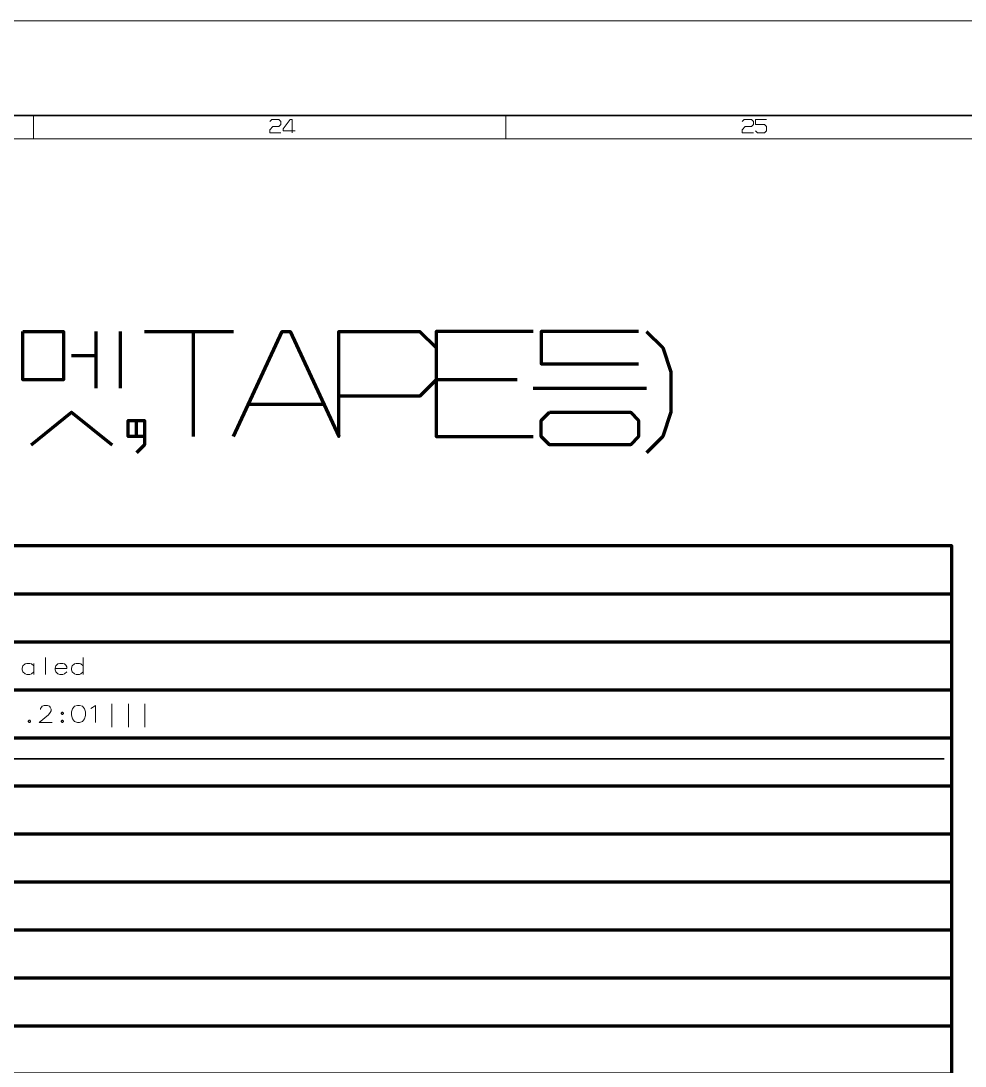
# Model space of a CAD drawing. Header units: millimetres. Extents: x 0 to 174, y 0 to 33.
# Drawn here: x 91.23 to 99.1, y 24.4 to 33.11 of the extents above; entities that cross this region are included whole.
import ezdxf

# ---------------------------------------------------------------- set-up
doc = ezdxf.new("R2010")
doc.units = ezdxf.units.MM
doc.layers.add('PDF_Geomertry', color=7, linetype='Continuous', true_color=0x405f80)

msp = doc.modelspace()

# ---------------------------------------------------------------- linework, layer by layer
at = {"layer": 'PDF_Geomertry', "color": 7, "lineweight": 13}
for points in [[(0, 33.1111), (173.6221, 33.1111)], [(91.3386, 32.1268), (91.3386, 32.3236)], [(93.3071, 32.2717), (93.324, 32.2885), (93.3831, 32.2885), (93.3999, 32.2717), (93.3999, 32.2464), (93.3831, 32.2294), (93.3324, 32.2294), (93.3071, 32.2042), (93.3071, 32.1789), (93.3999, 32.1789)], [(93.4935, 32.1789), (93.4935, 32.2885), (93.4767, 32.2885), (93.4176, 32.2126), (93.4176, 32.1957), (93.5189, 32.1957)], [(95.2756, 32.1268), (95.2756, 32.3236)], [(97.2442, 32.2717), (97.261, 32.2885), (97.32, 32.2885), (97.3369, 32.2717), (97.3369, 32.2464), (97.32, 32.2294), (97.2694, 32.2294), (97.2442, 32.2042), (97.2442, 32.1789), (97.3369, 32.1789)], [(97.4474, 32.2885), (97.3546, 32.2885), (97.3546, 32.2464), (97.4306, 32.2464), (97.4474, 32.2294), (97.4474, 32.1957), (97.4306, 32.1789), (97.3715, 32.1789), (97.3546, 32.1957)]]:
    msp.add_lwpolyline(points, dxfattribs=at)
at = {"layer": 'PDF_Geomertry', "color": 7, "lineweight": 35}
msp.add_lwpolyline([(0.7874, 0.7882), (0.7874, 32.3236), (172.8346, 32.3236), (172.8346, 0.7882)], close=True, dxfattribs=at)
at = {"layer": 'PDF_Geomertry', "color": 7, "lineweight": 13}
msp.add_lwpolyline([(0.9843, 0.9851), (0.9843, 32.1268), (172.6378, 32.1268), (172.6378, 0.9851)], close=True, dxfattribs=at)
at = {"layer": 'PDF_Geomertry', "color": 7, "lineweight": 70}
for points in [[(91.2507, 30.5229), (91.5881, 30.5229), (91.5881, 30.1179), (91.2507, 30.1179), (91.2507, 30.5229)], [(95.6375, 29.8481), (96.3125, 29.8481), (96.38, 29.7806), (96.38, 29.6456), (96.3125, 29.5781), (95.6375, 29.5781), (95.57, 29.6456), (95.57, 29.7806), (95.6375, 29.8481)]]:
    msp.add_lwpolyline(points, close=True, dxfattribs=at)
for points in [[(91.8581, 30.5229), (91.8581, 30.0504)], [(92.0606, 30.5229), (92.0606, 30.0504)], [(92.2631, 30.5229), (93.0054, 30.5229)], [(92.6679, 30.5229), (92.6679, 29.6456)], [(93.0054, 29.6456), (93.4103, 30.5229), (93.4778, 30.5229), (93.8828, 29.6456), (93.8828, 30.5229), (94.5576, 30.5229), (94.6926, 30.3879), (94.6926, 30.1179), (94.5576, 29.9829), (93.8828, 29.9829)], [(95.5026, 30.5229), (94.6926, 30.5229), (94.6926, 29.6456), (95.5026, 29.6456)], [(96.38, 30.5229), (95.57, 30.5229), (95.57, 30.2529), (96.38, 30.2529)], [(96.4475, 30.5229), (96.5825, 30.3879), (96.6499, 30.1854), (96.6499, 29.8481), (96.5825, 29.6456), (96.4475, 29.5106)], [(91.6556, 30.3204), (91.8581, 30.3204)], [(95.3676, 30.1179), (94.6926, 30.1179)], [(95.5026, 30.0504), (96.4475, 30.0504)], [(93.1404, 29.9154), (93.7478, 29.9154)], [(91.3181, 29.5781), (91.6556, 29.8481), (91.9931, 29.5781)], [(92.2631, 29.6456), (92.1281, 29.6456), (92.1281, 29.7806), (92.2631, 29.7806), (92.2631, 29.5781), (92.1956, 29.5106)], [(92.1956, 29.6456), (92.1956, 29.7806)]]:
    msp.add_lwpolyline(points, dxfattribs=at)
at = {"layer": 'PDF_Geomertry', "color": 165, "lineweight": 70, "true_color": 0x5267a5}
for points in [[(70.2461, 27.1347), (70.2461, 26.7346), (71.3026, 26.7346), (71.3026, 27.1347), (75.611, 27.1347), (75.611, 27.535), (83.901, 27.535), (83.901, 27.9353), (85.7837, 27.9353), (85.7837, 28.3354), (98.9892, 28.3354), (98.9892, 28.7357), (85.7837, 28.7357)], [(70.2461, 26.7346), (70.2461, 26.3343), (71.3026, 26.3343), (71.3026, 26.7346), (75.611, 26.7346), (75.611, 27.1347), (83.901, 27.1347), (83.901, 27.535), (85.7837, 27.535), (85.7837, 27.9353), (98.9892, 27.9353), (98.9892, 28.3354)], [(70.2461, 26.3343), (70.2461, 25.934), (71.3026, 25.934), (71.3026, 26.3343), (75.611, 26.3343), (75.611, 26.7346), (83.901, 26.7346), (83.901, 27.1347), (85.7837, 27.1347), (85.7837, 27.535), (98.9892, 27.535), (98.9892, 27.9353)], [(70.2461, 25.934), (70.2461, 25.5339), (71.3026, 25.5339), (71.3026, 25.934), (75.611, 25.934), (75.611, 26.3343), (83.901, 26.3343), (83.901, 26.7346), (85.7837, 26.7346), (85.7837, 27.1347), (98.9892, 27.1347), (98.9892, 27.535)], [(70.2461, 25.5339), (70.2461, 25.1336), (71.3026, 25.1336), (71.3026, 25.5339), (75.611, 25.5339), (75.611, 25.934), (83.901, 25.934), (83.901, 26.3343), (85.7837, 26.3343), (85.7837, 26.7346), (98.9892, 26.7346), (98.9892, 27.1347)], [(70.2461, 25.1336), (70.2461, 24.7333), (71.3026, 24.7333), (71.3026, 25.1336), (75.611, 25.1336), (75.611, 25.5339), (83.901, 25.5339), (83.901, 25.934), (85.7837, 25.934), (85.7837, 26.3343), (98.9892, 26.3343), (98.9892, 26.7346)], [(70.2461, 24.7333), (70.2461, 24.3332), (71.3026, 24.3332), (71.3026, 24.7333), (75.611, 24.7333), (75.611, 25.1336), (83.901, 25.1336), (83.901, 25.5339), (85.7837, 25.5339), (85.7837, 25.934), (98.9892, 25.934), (98.9892, 26.3343)], [(70.2461, 24.3332), (70.2461, 23.9329), (71.3026, 23.9329), (71.3026, 24.3332), (75.611, 24.3332), (75.611, 24.7333), (83.901, 24.7333), (83.901, 25.1336), (85.7837, 25.1336), (85.7837, 25.5339), (98.9892, 25.5339), (98.9892, 25.934)], [(70.2461, 23.9329), (70.2461, 23.5326), (71.3026, 23.5326), (71.3026, 23.9329), (75.611, 23.9329), (75.611, 24.3332), (83.901, 24.3332), (83.901, 24.7333), (85.7837, 24.7333), (85.7837, 25.1336), (98.9892, 25.1336), (98.9892, 25.5339)], [(70.2461, 23.5326), (70.2461, 23.1324), (71.3026, 23.1324), (71.3026, 23.5326), (75.611, 23.5326), (75.611, 23.9329), (83.901, 23.9329), (83.901, 24.3332), (85.7837, 24.3332), (85.7837, 24.7333), (98.9892, 24.7333), (98.9892, 25.1336)], [(70.2461, 23.1324), (70.2461, 22.7322), (71.3026, 22.7322), (71.3026, 23.1324), (75.611, 23.1324), (75.611, 23.5326), (83.901, 23.5326), (83.901, 23.9329), (85.7837, 23.9329), (85.7837, 24.3332), (98.9892, 24.3332), (98.9892, 24.7333)]]:
    msp.add_lwpolyline(points, dxfattribs=at)
at = {"layer": 'PDF_Geomertry', "color": 18, "lineweight": 13, "true_color": 0x260000}
for points in [[(91.4394, 27.8049), (91.4394, 27.6631)], [(91.7526, 27.6631), (91.7526, 27.8049)], [(91.3411, 27.734), (91.3228, 27.75), (91.309, 27.7546), (91.2839, 27.7546), (91.2679, 27.75), (91.2497, 27.734), (91.2451, 27.7157), (91.2451, 27.7019), (91.2497, 27.6837), (91.2679, 27.6676), (91.2839, 27.6631), (91.309, 27.6631), (91.3228, 27.6676), (91.3411, 27.6837)], [(91.3411, 27.6631), (91.3411, 27.7546)], [(91.5194, 27.7111), (91.6154, 27.7111), (91.6154, 27.7271), (91.6086, 27.7408), (91.5971, 27.75), (91.5835, 27.7546), (91.5582, 27.7546), (91.5422, 27.75), (91.524, 27.734), (91.5194, 27.7157), (91.5194, 27.7019), (91.524, 27.6837), (91.5422, 27.6676), (91.5582, 27.6631), (91.5835, 27.6631), (91.5971, 27.6676), (91.6154, 27.6837)], [(91.7526, 27.734), (91.7343, 27.75), (91.7206, 27.7546), (91.6954, 27.7546), (91.6794, 27.75), (91.6611, 27.734), (91.6565, 27.7157), (91.6565, 27.7019), (91.6611, 27.6837), (91.6794, 27.6676), (91.6954, 27.6631), (91.7206, 27.6631), (91.7343, 27.6676), (91.7526, 27.6837)], [(91.4943, 27.2629), (91.3846, 27.2629), (91.4622, 27.3269), (91.4782, 27.3451), (91.4851, 27.3589), (91.4851, 27.3726), (91.4782, 27.3886), (91.4714, 27.3978), (91.4554, 27.4046), (91.4279, 27.4046), (91.4119, 27.3978), (91.4051, 27.3908), (91.396, 27.3772), (91.396, 27.3703)], [(91.8165, 27.3794), (91.8303, 27.3864), (91.8554, 27.4046), (91.8554, 27.2629)], [(91.9926, 27.224), (91.9926, 27.32), (91.9926, 27.4183)], [(92.1297, 27.224), (92.1297, 27.32), (92.1297, 27.4183)], [(92.2669, 27.224), (92.2669, 27.32), (92.2669, 27.4183)]]:
    msp.add_lwpolyline(points, dxfattribs=at)
for points in [[(91.7046, 27.4046), (91.6794, 27.3978), (91.6635, 27.3749), (91.6565, 27.3521), (91.6565, 27.3224), (91.6635, 27.2926), (91.6794, 27.2697), (91.7046, 27.2629), (91.7229, 27.2629), (91.7481, 27.2697), (91.764, 27.2926), (91.7708, 27.32), (91.7708, 27.3521), (91.764, 27.3749), (91.7481, 27.3978), (91.7229, 27.4046), (91.7046, 27.4046)], [(91.3136, 27.2697), (91.3136, 27.2743), (91.3068, 27.2811), (91.3022, 27.2811), (91.2954, 27.2743), (91.2954, 27.2697), (91.3022, 27.2629), (91.3068, 27.2629)], [(91.5765, 27.3292), (91.5811, 27.3292), (91.5879, 27.336), (91.5879, 27.3406), (91.5811, 27.3475), (91.5765, 27.3475), (91.5697, 27.3406), (91.5697, 27.336), (91.5765, 27.3292)], [(91.5879, 27.2697), (91.5879, 27.2743), (91.5811, 27.2811), (91.5765, 27.2811), (91.5697, 27.2743), (91.5697, 27.2697), (91.5765, 27.2629), (91.5811, 27.2629)]]:
    msp.add_lwpolyline(points, close=True, dxfattribs=at)
at = {"layer": 'PDF_Geomertry', "color": 1, "lineweight": 35}
msp.add_lwpolyline([(70.3032, 26.9596), (98.9257, 26.9596)], dxfattribs=at)

doc.saveas('drawing.dxf')
